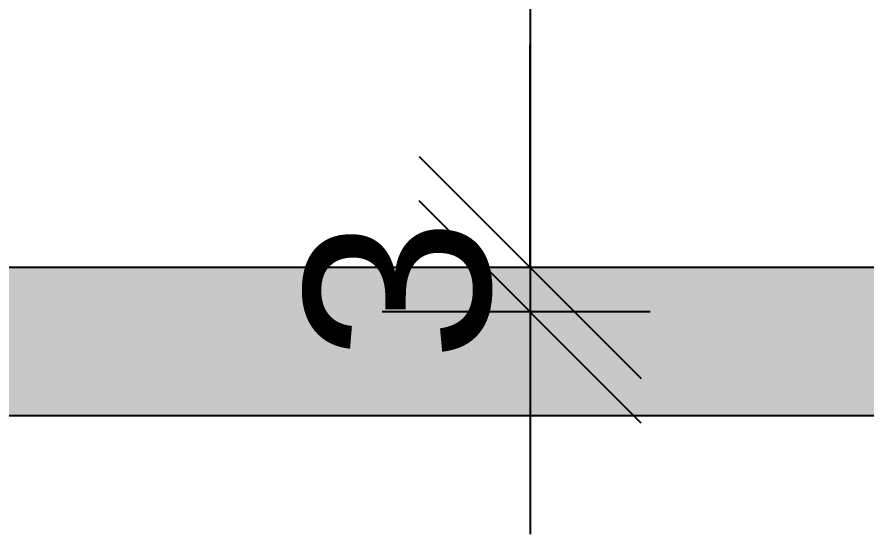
# Model space of a CAD drawing. Extents: x -5566 to 5867, y -120 to 4683.
# Drawn here: x -2074.3 to -2016.9, y 2622.5 to 2657.4 of the extents above; entities that cross this region are included whole.
import ezdxf

# ---------------------------------------------------------------- set-up
doc = ezdxf.new("R2010")
doc.units = 0
doc.layers.get('0').update_dxf_attribs({"linetype": 'CONTINUOUS'})
doc.layers.get('DEFPOINTS').update_dxf_attribs({"linetype": 'CONTINUOUS'})
for name, color, linetype in [('A-ANNO-DIMS', 211, 'CONTINUOUS'), ('A-WALL-PATT', 111, 'CONTINUOUS'), ('I-WALL', 2, 'CONTINUOUS')]:
    doc.layers.add(name, color=color, linetype=linetype)
doc.styles.add('ARIAL', font='arial.ttf', dxfattribs={"height": 12.5})
doc.dimstyles.new('100_200_2_5MM_ARIAL_CM', dxfattribs={"dimscale": 30.48, "dimtxt": 12.753242, "dimasz": 0.492126, "dimexe": 0.328084, "dimexo": 0.0625, "dimgap": 0.082021, "dimtad": 1, "dimdec": 0, "dimzin": 0, "dimtxsty": 'ARIAL', "dimblk1": 'OBLIQUE', "dimblk2": 'OBLIQUE', "dimsah": 1, "dimcen": 0.09, "dimdle": 0.328084, "dimazin": 3, "dimtfac": 1, "dimtdec": 4, "dimtix": 1, "dimtmove": 0, "dimatfit": 3, "dimtvp": 1, "dimtolj": 1, "dimtzin": 0})

# ---------------------------------------------------------------- blocks, each defined once
blk = doc.blocks.new('_OBLIQUE')
at = {"color": 0, "linetype": 'BYBLOCK'}
blk.add_line((-0.5, -0.5), (0.5, 0.5), dxfattribs=at)
blk = doc.blocks.new('DIMBLOCK266-LEVEL__9_00')
at = {"layer": 'A-ANNO-DIMS', "color": 0}
for p, q in [((-2039.616, 3145.492), (-2039.616, 2630.492)), ((-2031.521, 3135.492), (-2049.616, 3135.492)), ((-2031.521, 2640.492), (-2049.616, 2640.492))]:
    blk.add_line(p, q, dxfattribs=at)
at = {"layer": 'DEFPOINTS', "color": 0}
for p in [(-2029.616, 3135.492), (-2039.616, 2640.492), (-2029.616, 2640.492)]:
    blk.add_point(p, dxfattribs=at)
at = {"layer": 'A-ANNO-DIMS', "color": 0, "xscale": 15, "yscale": 15, "zscale": 15}
for p, rotation in [((-2039.616, 3135.492), 90), ((-2039.616, 2640.492), 270)]:
    blk.add_blockref('_OBLIQUE', p, dxfattribs=dict(at, rotation=rotation))
at = {"layer": 'A-ANNO-DIMS', "color": 0, "insert": (-2048.498, 2887.992), "char_height": 12.5, "width": 34.61034, "attachment_point": 5, "rotation": 90, "style": 'ARIAL'}
blk.add_mtext('\\A1;495', dxfattribs=at)
blk = doc.blocks.new('DIMBLOCK267-LEVEL__9_00')
at = {"layer": 'A-ANNO-DIMS', "color": 0}
for p, q in [((-2039.616, 2640.492), (-2039.616, 2655.492)), ((-2031.521, 2640.492), (-2049.616, 2640.492)), ((-2039.616, 2640.492), (-2039.616, 2637.492)), ((-2031.521, 2637.492), (-2049.616, 2637.492)), ((-2039.616, 2637.492), (-2039.616, 2622.492))]:
    blk.add_line(p, q, dxfattribs=at)
at = {"layer": 'DEFPOINTS', "color": 0}
for p in [(-2029.616, 2640.492), (-2039.616, 2637.492), (-2029.616, 2637.492)]:
    blk.add_point(p, dxfattribs=at)
at = {"layer": 'A-ANNO-DIMS', "color": 0, "xscale": 15, "yscale": 15, "zscale": 15}
for p, rotation in [((-2039.616, 2640.492), 270), ((-2039.616, 2637.492), 90)]:
    blk.add_blockref('_OBLIQUE', p, dxfattribs=dict(at, rotation=rotation))
at = {"layer": 'A-ANNO-DIMS', "color": 0, "insert": (-2048.502, 2638.992), "char_height": 12.5, "width": 11.53678, "attachment_point": 5, "rotation": 90, "style": 'ARIAL'}
blk.add_mtext('\\A1;3', dxfattribs=at)

msp = doc.modelspace()

# ---------------------------------------------------------------- hatches: boundary and pattern name
at = {"layer": 'A-WALL-PATT'}
msp.add_hatch(color=256, dxfattribs=at).paths.add_polyline_path([(-2357.5, 2640.492), (-2357.5, 2630.492), (-1989.5, 2630.492), (-1989.5, 2640.492), (-2278.768, 2640.492)], flags=0)

# ---------------------------------------------------------------- linework, layer by layer
at = {"layer": 'I-WALL'}
for p, q in [((-1989.5, 2640.492), (-2357.5, 2640.492)), ((-2357.5, 2630.492), (-1989.5, 2630.492))]:
    msp.add_line(p, q, dxfattribs=at)

# ---------------------------------------------------------------- dimensions: what is measured, and where the dimension line sits
at = {"layer": 'A-ANNO-DIMS'}
for base, p1, p2, override, picture, middle in [((-2039.616, 2640.492), (-2029.616, 3135.492), (-2029.616, 2640.492), {"dimpost": '<>', "dimfxl": 495}, 'DIMBLOCK266-LEVEL__9_00', (-2048.498, 2887.992)), ((-2039.616, 2637.492), (-2029.616, 2640.492), (-2029.616, 2637.492), {"dimpost": '<>', "dimfxl": 3}, 'DIMBLOCK267-LEVEL__9_00', (-2048.502, 2638.992))]:
    dim = msp.add_linear_dim(base=base, p1=p1, p2=p2, angle=270, dimstyle='100_200_2_5MM_ARIAL_CM', override=override, dxfattribs=at)
    dim.commit()
    dim.dimension.update_dxf_attribs({"geometry": picture, "text_midpoint": middle})

doc.saveas('drawing.dxf')
